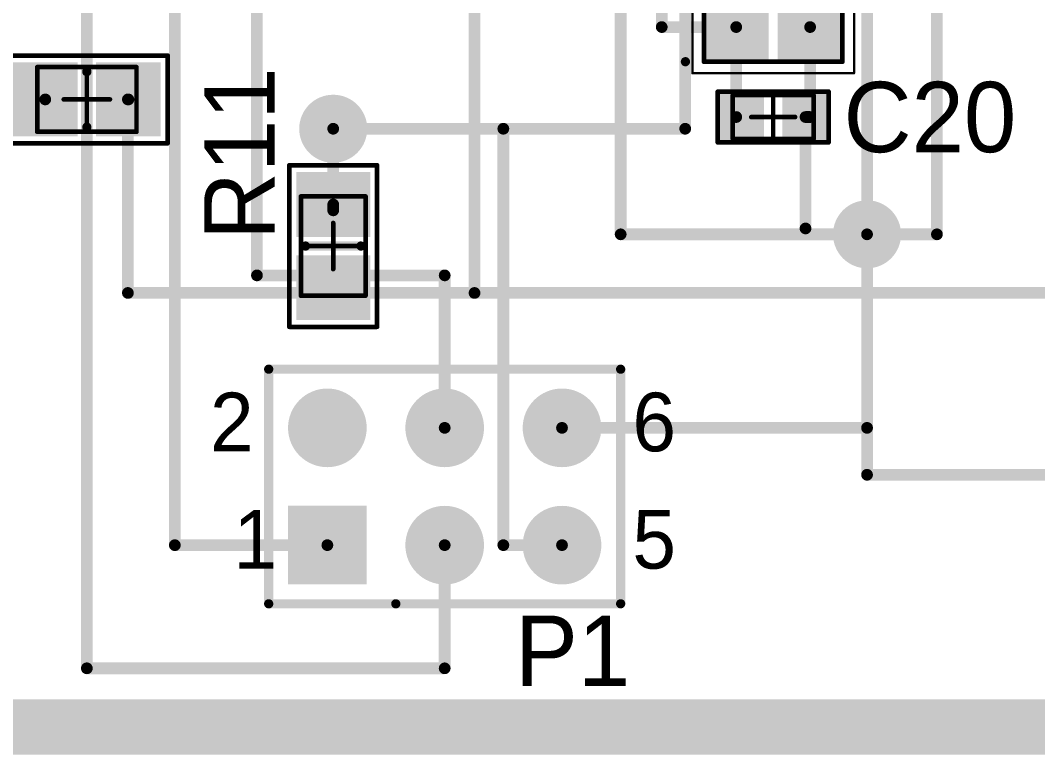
# Model space of a CAD drawing. Header units: millimetres. Extents: x 0.98 to 3.28, y 0.99 to 3.18.
# Drawn here: x 1.413 to 2.28, y 0.991 to 1.617 of the extents above; entities that cross this region are included whole.
import ezdxf

# ---------------------------------------------------------------- set-up
doc = ezdxf.new("R2010")
doc.units = ezdxf.units.MM
doc.header["$MEASUREMENT"] = 0
for name, color, linetype in [('BottomLayer', 5, 'Continuous'), ('BottomSolder', 6, 'Continuous'), ('Mechanical1', 6, 'Continuous'), ('Mechanical13', 56, 'Continuous'), ('Mechanical15', 56, 'Continuous'), ('MultiLayer', 9, 'Continuous'), ('PadHoleLayer', 156, 'Continuous'), ('TopLayer', 1, 'Continuous'), ('TopOverlay', 2, 'Continuous'), ('TopPaste', 8, 'Continuous'), ('TopSolder', 216, 'Continuous'), ('ViaHoleLayer', 16, 'Continuous')]:
    doc.layers.add(name, color=color, linetype=linetype)

# ---------------------------------------------------------------- blocks, each defined once
blk = doc.blocks.new('DFN220P355X80_4N_1')
at = {"layer": 'Mechanical13', "const_width": 0.00394}
for points in [[(-0.07283, 0.05906), (-0.07283, -0.05906)], [(-0.07283, 0.05906), (0.07283, 0.05906)], [(0.07283, 0.05906), (0.07283, -0.05906)], [(-0.07283, -0.05906), (0.07283, -0.05906)]]:
    blk.add_lwpolyline(points, dxfattribs=at)
at = {"layer": 'Mechanical13', "const_width": 0.00197}
for points in [[(-0.07382, 0.05906, 1), (-0.07185, 0.05906, 1)], [(-0.07382, 0.05906, 1), (-0.07185, 0.05906, 1)], [(0.07185, 0.05906, 1), (0.07382, 0.05906, 1)], [(0.07185, 0.05906, 1), (0.07382, 0.05906, 1)], [(-0.07382, -0.05906, 1), (-0.07185, -0.05906, 1)], [(-0.07382, -0.05906, 1), (-0.07185, -0.05906, 1)], [(0.07185, -0.05906, 1), (0.07382, -0.05906, 1)], [(0.07185, -0.05906, 1), (0.07382, -0.05906, 1)]]:
    blk.add_lwpolyline(points, format="xyb", close=True, dxfattribs=at)
at = {"layer": 'Mechanical15'}
for points, const_width in [([(-0.08268, 0.0689), (-0.08268, -0.0689)], 0.00197), ([(-0.08268, 0.0689), (0.08268, 0.0689)], 0.00197), ([(0.08268, 0.0689), (0.08268, -0.0689)], 0.00197), ([(0, 0.01969), (0, -0.01969)], 0.00394), ([(-0.01969, 0), (0.01969, 0)], 0.00394), ([(-0.08268, -0.0689), (0.08268, -0.0689)], 0.00197)]:
    blk.add_lwpolyline(points, dxfattribs=dict(at, const_width=const_width))
for points, const_width in [([(-0.08317, 0.0689, 1), (-0.08218, 0.0689, 1)], 0.000984), ([(-0.08317, 0.0689, 1), (-0.08218, 0.0689, 1)], 0.000984), ([(0.08219, 0.0689, 1), (0.08317, 0.0689, 1)], 0.000984), ([(0.08219, 0.0689, 1), (0.08317, 0.0689, 1)], 0.000984), ([(-0.00098, 0.01969, 1), (0.00098, 0.01969, 1)], 0.00197), ([(-0.02067, 0, 1), (-0.0187, 0, 1)], 0.00197), ([(0.0187, 0, 1), (0.02067, 0, 1)], 0.00197), ([(-0.00098, -0.01969, 1), (0.00098, -0.01969, 1)], 0.00197), ([(-0.08317, -0.0689, 1), (-0.08218, -0.0689, 1)], 0.000984), ([(-0.08317, -0.0689, 1), (-0.08218, -0.0689, 1)], 0.000984), ([(0.08219, -0.0689, 1), (0.08317, -0.0689, 1)], 0.000984), ([(0.08219, -0.0689, 1), (0.08317, -0.0689, 1)], 0.000984)]:
    blk.add_lwpolyline(points, format="xyb", close=True, dxfattribs=dict(at, const_width=const_width))
at = {"layer": 'TopLayer'}
for points in [[(-0.01575, 0.00787), (-0.01575, 0.05512), (-0.07087, 0.00787), (-0.07087, 0.05512)], [(0.07087, 0.00787), (0.07087, 0.05512), (0.01575, 0.00787), (0.01575, 0.05512)], [(-0.01575, -0.05512), (-0.01575, -0.00787), (-0.07087, -0.05512), (-0.07087, -0.00787)], [(0.07087, -0.05512), (0.07087, -0.00787), (0.01575, -0.05512), (0.01575, -0.00787)]]:
    blk.add_solid(points, dxfattribs=at)
at = {"layer": 'TopOverlay'}
for points, const_width in [([(-0.07087, 0.0748, 1), (-0.0748, 0.0748, 1)], 0.00394), ([(-0.07579, 0.0748, 1), (-0.07382, 0.0748, 1)], 0.00197), ([(-0.07185, 0.0748, 1), (-0.06988, 0.0748, 1)], 0.00197)]:
    blk.add_lwpolyline(points, format="xyb", close=True, dxfattribs=dict(at, const_width=const_width))
at = {"layer": 'TopPaste'}
for points in [[(-0.01575, 0.00787), (-0.01575, 0.05512), (-0.07087, 0.00787), (-0.07087, 0.05512)], [(0.07087, 0.00787), (0.07087, 0.05512), (0.01575, 0.00787), (0.01575, 0.05512)], [(-0.01575, -0.05512), (-0.01575, -0.00787), (-0.07087, -0.05512), (-0.07087, -0.00787)], [(0.07087, -0.05512), (0.07087, -0.00787), (0.01575, -0.05512), (0.01575, -0.00787)]]:
    blk.add_solid(points, dxfattribs=at)
at = {"layer": 'TopSolder'}
for points in [[(-0.01175, 0.00387), (-0.01175, 0.05912), (-0.07487, 0.00387), (-0.07487, 0.05912)], [(0.07487, 0.00387), (0.07487, 0.05912), (0.01175, 0.00387), (0.01175, 0.05912)], [(-0.01175, -0.05912), (-0.01175, -0.00387), (-0.07487, -0.05912), (-0.07487, -0.00387)], [(0.07487, -0.05912), (0.07487, -0.00387), (0.01175, -0.05912), (0.01175, -0.00387)]]:
    blk.add_solid(points, dxfattribs=at)
blk = doc.blocks.new('1608_0603__21')
at = {"layer": 'Mechanical13', "const_width": 0.00394}
for points in [[(-0.03445, 0.0187), (-0.03445, -0.0187)], [(0.03445, 0.0187), (-0.03445, 0.0187)], [(0.03445, 0.0187), (0.03445, -0.0187)], [(0.03445, -0.0187), (-0.03445, -0.0187)]]:
    blk.add_lwpolyline(points, dxfattribs=at)
at = {"layer": 'Mechanical13', "const_width": 0.00197}
for points in [[(-0.03543, 0.0187, 1), (-0.03346, 0.0187, 1)], [(-0.03543, 0.0187, 1), (-0.03346, 0.0187, 1)], [(0.03346, 0.0187, 1), (0.03543, 0.0187, 1)], [(0.03346, 0.0187, 1), (0.03543, 0.0187, 1)], [(-0.03543, -0.0187, 1), (-0.03346, -0.0187, 1)], [(-0.03543, -0.0187, 1), (-0.03346, -0.0187, 1)], [(0.03346, -0.0187, 1), (0.03543, -0.0187, 1)], [(0.03346, -0.0187, 1), (0.03543, -0.0187, 1)]]:
    blk.add_lwpolyline(points, format="xyb", close=True, dxfattribs=at)
at = {"layer": 'Mechanical15', "const_width": 0.00394}
for points in [[(-0.04724, 0.02165), (-0.04724, -0.02165)], [(0.04724, 0.02165), (-0.04724, 0.02165)], [(0, 0.0187), (0, -0.0187)], [(0.04724, 0.02165), (0.04724, -0.02165)], [(0.0187, 0), (-0.0187, 0)], [(0.04724, -0.02165), (-0.04724, -0.02165)]]:
    blk.add_lwpolyline(points, dxfattribs=at)
at = {"layer": 'Mechanical15', "const_width": 0.00197}
for points in [[(-0.04823, 0.02165, 1), (-0.04626, 0.02165, 1)], [(-0.04823, 0.02165, 1), (-0.04626, 0.02165, 1)], [(-0.00098, 0.0187, 1), (0.00098, 0.0187, 1)], [(0.04626, 0.02165, 1), (0.04823, 0.02165, 1)], [(0.04626, 0.02165, 1), (0.04823, 0.02165, 1)], [(-0.01968, 0, 1), (-0.01772, 0, 1)], [(0.01772, 0, 1), (0.01969, 0, 1)], [(-0.00098, -0.0187, 1), (0.00098, -0.0187, 1)], [(-0.04823, -0.02165, 1), (-0.04626, -0.02165, 1)], [(-0.04823, -0.02165, 1), (-0.04626, -0.02165, 1)], [(0.04626, -0.02165, 1), (0.04823, -0.02165, 1)], [(0.04626, -0.02165, 1), (0.04823, -0.02165, 1)]]:
    blk.add_lwpolyline(points, format="xyb", close=True, dxfattribs=at)
at = {"layer": 'TopLayer'}
for points in [[(-0.01181, -0.01772), (-0.01181, 0.01772), (-0.04331, -0.01772), (-0.04331, 0.01772)], [(0.04331, -0.01772), (0.04331, 0.01772), (0.01181, -0.01772), (0.01181, 0.01772)]]:
    blk.add_solid(points, dxfattribs=at)
at = {"layer": 'TopPaste'}
for points in [[(-0.01181, -0.01772), (-0.01181, 0.01772), (-0.04331, -0.01772), (-0.04331, 0.01772)], [(0.04331, -0.01772), (0.04331, 0.01772), (0.01181, -0.01772), (0.01181, 0.01772)]]:
    blk.add_solid(points, dxfattribs=at)
at = {"layer": 'TopSolder'}
for points in [[(-0.00781, -0.02172), (-0.00781, 0.02172), (-0.04731, -0.02172), (-0.04731, 0.02172)], [(0.04731, -0.02172), (0.04731, 0.02172), (0.00781, -0.02172), (0.00781, 0.02172)]]:
    blk.add_solid(points, dxfattribs=at)
blk = doc.blocks.new('HDR2X3_26')
at = {"layer": 'BottomLayer', "const_width": 0.02953}
for points in [[(-0.01476, 0.1, 1), (0.01476, 0.1, 1)], [(0.08524, 0.1, 1), (0.11476, 0.1, 1)], [(0.18524, 0.1, 1), (0.21476, 0.1, 1)], [(0.08524, 0, 1), (0.11476, 0, 1)], [(0.18524, 0, 1), (0.21476, 0, 1)]]:
    blk.add_lwpolyline(points, format="xyb", close=True, dxfattribs=at)
at = {"layer": 'BottomLayer'}
blk.add_solid([(-0.02953, -0.02953), (0.02953, -0.02953), (-0.02953, 0.02953), (0.02953, 0.02953)], dxfattribs=at)
at = {"layer": 'BottomSolder', "const_width": 0.03353}
for points in [[(-0.01676, 0.1, 1), (0.01676, 0.1, 1)], [(0.08324, 0.1, 1), (0.11676, 0.1, 1)], [(0.18324, 0.1, 1), (0.21676, 0.1, 1)], [(0.08324, 0, 1), (0.11676, 0, 1)], [(0.18324, 0, 1), (0.21676, 0, 1)]]:
    blk.add_lwpolyline(points, format="xyb", close=True, dxfattribs=at)
at = {"layer": 'BottomSolder'}
blk.add_solid([(-0.03353, -0.03353), (0.03353, -0.03353), (-0.03353, 0.03353), (0.03353, 0.03353)], dxfattribs=at)
at = {"layer": 'MultiLayer', "const_width": 0.02953}
for points in [[(-0.01476, 0.1, 1), (0.01476, 0.1, 1)], [(0.08524, 0.1, 1), (0.11476, 0.1, 1)], [(0.18524, 0.1, 1), (0.21476, 0.1, 1)], [(0.08524, 0, 1), (0.11476, 0, 1)], [(0.18524, 0, 1), (0.21476, 0, 1)]]:
    blk.add_lwpolyline(points, format="xyb", close=True, dxfattribs=at)
at = {"layer": 'MultiLayer'}
blk.add_solid([(-0.02953, -0.02953), (0.02953, -0.02953), (-0.02953, 0.02953), (0.02953, 0.02953)], dxfattribs=at)
at = {"layer": 'PadHoleLayer', "const_width": 0.01772}
for points in [[(-0.00886, 0.1, 1), (0.00886, 0.1, 1)], [(0.09114, 0.1, 1), (0.10886, 0.1, 1)], [(0.19114, 0.1, 1), (0.20886, 0.1, 1)], [(-0.00886, 0, 1), (0.00886, 0, 1)], [(0.09114, 0, 1), (0.10886, 0, 1)], [(0.19114, 0, 1), (0.20886, 0, 1)]]:
    blk.add_lwpolyline(points, format="xyb", close=True, dxfattribs=at)
at = {"layer": 'TopLayer', "const_width": 0.02953}
for points in [[(-0.01476, 0.1, 1), (0.01476, 0.1, 1)], [(0.08524, 0.1, 1), (0.11476, 0.1, 1)], [(0.18524, 0.1, 1), (0.21476, 0.1, 1)], [(0.08524, 0, 1), (0.11476, 0, 1)], [(0.18524, 0, 1), (0.21476, 0, 1)]]:
    blk.add_lwpolyline(points, format="xyb", close=True, dxfattribs=at)
at = {"layer": 'TopLayer'}
blk.add_solid([(-0.02953, -0.02953), (0.02953, -0.02953), (-0.02953, 0.02953), (0.02953, 0.02953)], dxfattribs=at)
at = {"layer": 'TopOverlay', "const_width": 0.00787}
for points in [[(-0.05, -0.05), (-0.05, 0.15)], [(-0.05, 0.15), (0.25, 0.15)], [(0.25, -0.05), (0.25, 0.15)], [(-0.05, -0.05), (0.25, -0.05)], [(0.05833, -0.05), (0.25, -0.05)]]:
    blk.add_lwpolyline(points, dxfattribs=at)
at = {"layer": 'TopOverlay', "const_width": 0.00394}
for points in [[(-0.05197, 0.15, 1), (-0.04803, 0.15, 1)], [(-0.05197, 0.15, 1), (-0.04803, 0.15, 1)], [(0.24803, 0.15, 1), (0.25197, 0.15, 1)], [(0.24803, 0.15, 1), (0.25197, 0.15, 1)], [(-0.05197, -0.05, 1), (-0.04803, -0.05, 1)], [(-0.05197, -0.05, 1), (-0.04803, -0.05, 1)], [(0.05637, -0.05, 1), (0.0603, -0.05, 1)], [(0.24803, -0.05, 1), (0.25197, -0.05, 1)], [(0.24803, -0.05, 1), (0.25197, -0.05, 1)], [(0.24803, -0.05, 1), (0.25197, -0.05, 1)]]:
    blk.add_lwpolyline(points, format="xyb", close=True, dxfattribs=at)
at = {"layer": 'TopSolder', "const_width": 0.03353}
for points in [[(-0.01676, 0.1, 1), (0.01676, 0.1, 1)], [(0.08324, 0.1, 1), (0.11676, 0.1, 1)], [(0.18324, 0.1, 1), (0.21676, 0.1, 1)], [(0.08324, 0, 1), (0.11676, 0, 1)], [(0.18324, 0, 1), (0.21676, 0, 1)]]:
    blk.add_lwpolyline(points, format="xyb", close=True, dxfattribs=at)
at = {"layer": 'TopSolder'}
blk.add_solid([(-0.03353, -0.03353), (0.03353, -0.03353), (-0.03353, 0.03353), (0.03353, 0.03353)], dxfattribs=at)
at = {"layer": 'TopOverlay'}
for s, p in [('2', (-0.1, 0.08)), ('6', (0.26, 0.08)), ('1', (-0.08, -0.02)), ('5', (0.26, -0.02))]:
    blk.add_text(s, height=0.05, dxfattribs=at).set_placement(p)
blk = doc.blocks.new('6_0805_N_39')
at = {"layer": 'Mechanical13', "const_width": 0.00394}
for points in [[(-0.04232, -0.02756), (-0.04232, 0.02756)], [(-0.04232, 0.02756), (0.04232, 0.02756)], [(0.04232, -0.02756), (0.04232, 0.02756)], [(-0.04232, -0.02756), (0.04232, -0.02756)]]:
    blk.add_lwpolyline(points, dxfattribs=at)
at = {"layer": 'Mechanical13', "const_width": 0.00197}
for points in [[(-0.04331, 0.02756, 1), (-0.04134, 0.02756, 1)], [(-0.04331, 0.02756, 1), (-0.04134, 0.02756, 1)], [(0.04134, 0.02756, 1), (0.04331, 0.02756, 1)], [(0.04134, 0.02756, 1), (0.04331, 0.02756, 1)], [(-0.04331, -0.02756, 1), (-0.04134, -0.02756, 1)], [(-0.04331, -0.02756, 1), (-0.04134, -0.02756, 1)], [(0.04134, -0.02756, 1), (0.04331, -0.02756, 1)], [(0.04134, -0.02756, 1), (0.04331, -0.02756, 1)]]:
    blk.add_lwpolyline(points, format="xyb", close=True, dxfattribs=at)
at = {"layer": 'Mechanical15', "const_width": 0.00394}
for points in [[(-0.0689, -0.0374), (-0.0689, 0.0374)], [(-0.0689, 0.0374), (0.0689, 0.0374)], [(0.0689, -0.0374), (0.0689, 0.0374)], [(0, -0.01969), (0, 0.01969)], [(-0.01969, 0), (0.01969, 0)], [(-0.0689, -0.0374), (0.0689, -0.0374)]]:
    blk.add_lwpolyline(points, dxfattribs=at)
at = {"layer": 'Mechanical15', "const_width": 0.00197}
for points in [[(-0.06988, 0.0374, 1), (-0.06791, 0.0374, 1)], [(-0.06988, 0.0374, 1), (-0.06791, 0.0374, 1)], [(0.06791, 0.0374, 1), (0.06988, 0.0374, 1)], [(0.06791, 0.0374, 1), (0.06988, 0.0374, 1)], [(-0.00098, 0.01969, 1), (0.00098, 0.01969, 1)], [(-0.02067, 0, 1), (-0.0187, 0, 1)], [(0.0187, 0, 1), (0.02067, 0, 1)], [(-0.00098, -0.01969, 1), (0.00098, -0.01969, 1)], [(-0.06988, -0.0374, 1), (-0.06791, -0.0374, 1)], [(-0.06988, -0.0374, 1), (-0.06791, -0.0374, 1)], [(0.06791, -0.0374, 1), (0.06988, -0.0374, 1)], [(0.06791, -0.0374, 1), (0.06988, -0.0374, 1)]]:
    blk.add_lwpolyline(points, format="xyb", close=True, dxfattribs=at)
at = {"layer": 'TopLayer'}
for points in [[(-0.01181, -0.02756), (-0.01181, 0.02756), (-0.05906, -0.02756), (-0.05906, 0.02756)], [(0.05906, -0.02756), (0.05906, 0.02756), (0.01181, -0.02756), (0.01181, 0.02756)]]:
    blk.add_solid(points, dxfattribs=at)
at = {"layer": 'TopOverlay', "const_width": 0.00787}
blk.add_lwpolyline([(0, -0.02362), (0, 0.02362)], dxfattribs=at)
at = {"layer": 'TopOverlay', "const_width": 0.00394}
for points in [[(-0.00197, 0.02362, 1), (0.00197, 0.02362, 1)], [(-0.00197, -0.02362, 1), (0.00197, -0.02362, 1)]]:
    blk.add_lwpolyline(points, format="xyb", close=True, dxfattribs=at)
at = {"layer": 'TopPaste'}
for points in [[(-0.01181, -0.02756), (-0.01181, 0.02756), (-0.05906, -0.02756), (-0.05906, 0.02756)], [(0.05906, -0.02756), (0.05906, 0.02756), (0.01181, -0.02756), (0.01181, 0.02756)]]:
    blk.add_solid(points, dxfattribs=at)
at = {"layer": 'TopSolder'}
for points in [[(-0.00781, -0.03156), (-0.00781, 0.03156), (-0.06305, -0.03156), (-0.06305, 0.03156)], [(0.06306, -0.03156), (0.06306, 0.03156), (0.00781, -0.03156), (0.00781, 0.03156)]]:
    blk.add_solid(points, dxfattribs=at)
blk = doc.blocks.new('6_0805_N_40')
at = {"layer": 'Mechanical13', "const_width": 0.00394}
for points in [[(-0.04232, -0.02756), (-0.04232, 0.02756)], [(0.04232, 0.02756), (-0.04232, 0.02756)], [(0.04232, -0.02756), (0.04232, 0.02756)], [(0.04232, -0.02756), (-0.04232, -0.02756)]]:
    blk.add_lwpolyline(points, dxfattribs=at)
at = {"layer": 'Mechanical13', "const_width": 0.00197}
for points in [[(-0.04331, 0.02756, 1), (-0.04134, 0.02756, 1)], [(-0.04331, 0.02756, 1), (-0.04134, 0.02756, 1)], [(0.04134, 0.02756, 1), (0.04331, 0.02756, 1)], [(0.04134, 0.02756, 1), (0.04331, 0.02756, 1)], [(-0.04331, -0.02756, 1), (-0.04134, -0.02756, 1)], [(-0.04331, -0.02756, 1), (-0.04134, -0.02756, 1)], [(0.04134, -0.02756, 1), (0.04331, -0.02756, 1)], [(0.04134, -0.02756, 1), (0.04331, -0.02756, 1)]]:
    blk.add_lwpolyline(points, format="xyb", close=True, dxfattribs=at)
at = {"layer": 'Mechanical15', "const_width": 0.00394}
for points in [[(-0.0689, -0.0374), (-0.0689, 0.0374)], [(0.0689, 0.0374), (-0.0689, 0.0374)], [(0.0689, -0.0374), (0.0689, 0.0374)], [(0, -0.01969), (0, 0.01969)], [(0.01969, 0), (-0.01969, 0)], [(0.0689, -0.0374), (-0.0689, -0.0374)]]:
    blk.add_lwpolyline(points, dxfattribs=at)
at = {"layer": 'Mechanical15', "const_width": 0.00197}
for points in [[(-0.06988, 0.0374, 1), (-0.06791, 0.0374, 1)], [(-0.06988, 0.0374, 1), (-0.06791, 0.0374, 1)], [(0.06791, 0.0374, 1), (0.06988, 0.0374, 1)], [(0.06791, 0.0374, 1), (0.06988, 0.0374, 1)], [(-0.00098, 0.01969, 1), (0.00098, 0.01969, 1)], [(-0.02067, 0, 1), (-0.0187, 0, 1)], [(0.0187, 0, 1), (0.02067, 0, 1)], [(-0.00098, -0.01969, 1), (0.00098, -0.01969, 1)], [(-0.06988, -0.0374, 1), (-0.06791, -0.0374, 1)], [(-0.06988, -0.0374, 1), (-0.06791, -0.0374, 1)], [(0.06791, -0.0374, 1), (0.06988, -0.0374, 1)], [(0.06791, -0.0374, 1), (0.06988, -0.0374, 1)]]:
    blk.add_lwpolyline(points, format="xyb", close=True, dxfattribs=at)
at = {"layer": 'TopLayer'}
for points in [[(-0.01181, -0.02756), (-0.01181, 0.02756), (-0.05906, -0.02756), (-0.05906, 0.02756)], [(0.05906, -0.02756), (0.05906, 0.02756), (0.01181, -0.02756), (0.01181, 0.02756)]]:
    blk.add_solid(points, dxfattribs=at)
at = {"layer": 'TopOverlay', "const_width": 0.00787}
blk.add_lwpolyline([(0, -0.02362), (0, 0.02362)], dxfattribs=at)
at = {"layer": 'TopOverlay', "const_width": 0.00394}
for points in [[(-0.00197, 0.02362, 1), (0.00197, 0.02362, 1)], [(-0.00197, -0.02362, 1), (0.00197, -0.02362, 1)]]:
    blk.add_lwpolyline(points, format="xyb", close=True, dxfattribs=at)
at = {"layer": 'TopPaste'}
for points in [[(-0.01181, -0.02756), (-0.01181, 0.02756), (-0.05906, -0.02756), (-0.05906, 0.02756)], [(0.05906, -0.02756), (0.05906, 0.02756), (0.01181, -0.02756), (0.01181, 0.02756)]]:
    blk.add_solid(points, dxfattribs=at)
at = {"layer": 'TopSolder'}
for points in [[(-0.00781, -0.03156), (-0.00781, 0.03156), (-0.06305, -0.03156), (-0.06305, 0.03156)], [(0.06306, -0.03156), (0.06306, 0.03156), (0.00781, -0.03156), (0.00781, 0.03156)]]:
    blk.add_solid(points, dxfattribs=at)

msp = doc.modelspace()

# ---------------------------------------------------------------- linework, layer by layer
at = {"layer": 'BottomLayer', "const_width": 0.01}
for points in [[(2.135, 1.43413), (2.135, 2.06413)], [(1.98, 1.52413), (1.98, 1.95913)], [(1.545, 1.16913), (1.545, 1.95413)], [(1.47, 1.06413), (1.47, 1.89413)], [(1.615, 1.39913), (1.615, 1.84413)], [(1.68, 1.52413), (1.825, 1.52413)], [(1.825, 1.52413), (1.98, 1.52413)], [(1.825, 1.16913), (1.825, 1.52413)], [(2.135, 1.26913), (2.135, 1.43413)], [(1.615, 1.39913), (1.775, 1.39913)], [(1.775, 1.26913), (1.775, 1.39913)], [(1.875, 1.26913), (2.135, 1.26913)], [(2.135, 1.22913), (2.135, 1.26913)], [(2.135, 1.22913), (3.1, 1.22913)], [(1.545, 1.16913), (1.675, 1.16913)], [(1.775, 1.06413), (1.775, 1.16913)], [(1.825, 1.16913), (1.875, 1.16913)], [(1.47, 1.06413), (1.775, 1.06413)]]:
    msp.add_lwpolyline(points, dxfattribs=at)
at = {"layer": 'BottomLayer'}
for points, const_width in [([(1.6675, 1.52413, 1), (1.6925, 1.52413, 1)], 0.025), ([(1.6775, 1.52413, 1), (1.6825, 1.52413, 1)], 0.005), ([(1.8225, 1.52413, 1), (1.8275, 1.52413, 1)], 0.005), ([(1.8225, 1.52413, 1), (1.8275, 1.52413, 1)], 0.005), ([(1.8225, 1.52413, 1), (1.8275, 1.52413, 1)], 0.005), ([(1.9775, 1.52413, 1), (1.9825, 1.52413, 1)], 0.005), ([(1.9775, 1.52413, 1), (1.9825, 1.52413, 1)], 0.005), ([(2.1225, 1.43413, 1), (2.1475, 1.43413, 1)], 0.025), ([(2.1325, 1.43413, 1), (2.1375, 1.43413, 1)], 0.005), ([(2.1325, 1.43413, 1), (2.1375, 1.43413, 1)], 0.005), ([(1.6125, 1.39913, 1), (1.6175, 1.39913, 1)], 0.005), ([(1.6125, 1.39913, 1), (1.6175, 1.39913, 1)], 0.005), ([(1.7725, 1.39913, 1), (1.7775, 1.39913, 1)], 0.005), ([(1.7725, 1.39913, 1), (1.7775, 1.39913, 1)], 0.005), ([(1.7725, 1.26913, 1), (1.7775, 1.26913, 1)], 0.005), ([(1.8725, 1.26913, 1), (1.8775, 1.26913, 1)], 0.005), ([(2.1325, 1.26913, 1), (2.1375, 1.26913, 1)], 0.005), ([(2.1325, 1.26913, 1), (2.1375, 1.26913, 1)], 0.005), ([(2.1325, 1.26913, 1), (2.1375, 1.26913, 1)], 0.005), ([(2.1325, 1.22913, 1), (2.1375, 1.22913, 1)], 0.005), ([(2.1325, 1.22913, 1), (2.1375, 1.22913, 1)], 0.005), ([(1.5425, 1.16913, 1), (1.5475, 1.16913, 1)], 0.005), ([(1.5425, 1.16913, 1), (1.5475, 1.16913, 1)], 0.005), ([(1.6725, 1.16913, 1), (1.6775, 1.16913, 1)], 0.005), ([(1.7725, 1.16913, 1), (1.7775, 1.16913, 1)], 0.005), ([(1.8225, 1.16913, 1), (1.8275, 1.16913, 1)], 0.005), ([(1.8225, 1.16913, 1), (1.8275, 1.16913, 1)], 0.005), ([(1.8725, 1.16913, 1), (1.8775, 1.16913, 1)], 0.005), ([(1.4675, 1.06413, 1), (1.4725, 1.06413, 1)], 0.005), ([(1.4675, 1.06413, 1), (1.4725, 1.06413, 1)], 0.005), ([(1.7725, 1.06413, 1), (1.7775, 1.06413, 1)], 0.005), ([(1.7725, 1.06413, 1), (1.7775, 1.06413, 1)], 0.005)]:
    msp.add_lwpolyline(points, format="xyb", close=True, dxfattribs=dict(at, const_width=const_width))
at = {"layer": 'BottomSolder', "const_width": 0.029}
for points in [[(1.6655, 1.52413, 1), (1.6945, 1.52413, 1)], [(2.1205, 1.43413, 1), (2.1495, 1.43413, 1)]]:
    msp.add_lwpolyline(points, format="xyb", close=True, dxfattribs=at)
at = {"layer": 'Mechanical1', "const_width": 0.04724}
msp.add_lwpolyline([(1, 1.01413), (3.26, 1.01413)], dxfattribs=at)
at = {"layer": 'MultiLayer', "const_width": 0.025}
for points in [[(1.6675, 1.52413, 1), (1.6925, 1.52413, 1)], [(2.1225, 1.43413, 1), (2.1475, 1.43413, 1)]]:
    msp.add_lwpolyline(points, format="xyb", close=True, dxfattribs=at)
at = {"layer": 'TopLayer', "const_width": 0.01}
for points in [[(1.925, 1.43413), (1.925, 1.87413)], [(1.96, 1.61083), (1.96, 1.85913)], [(2.19457, 1.43413), (2.19457, 1.83913)], [(2.0235, 1.69744), (2.0865, 1.61083)], [(1.80043, 1.38413), (1.80043, 1.66913)], [(1.96, 1.61083), (2.0235, 1.61083)], [(2.0235, 1.53413), (2.0235, 1.61083)], [(2.0865, 1.53413), (2.0865, 1.61083)], [(1.365, 1.54913), (1.43457, 1.54913)], [(1.505, 1.38413), (1.505, 1.54913)], [(1.505, 1.54913), (1.50543, 1.54913)], [(2.08256, 1.43913), (2.08256, 1.53413)], [(2.08256, 1.53413), (2.0865, 1.53413)], [(1.68, 1.45957), (1.68, 1.52413)], [(1.68, 1.45457), (1.68, 1.45957)], [(1.925, 1.43413), (2.135, 1.43413)], [(2.135, 1.43413), (2.19457, 1.43413)], [(1.505, 1.38413), (1.80043, 1.38413)], [(1.80043, 1.38413), (2.34, 1.38413)], [(1, 1.01413), (3.26, 1.01413)]]:
    msp.add_lwpolyline(points, dxfattribs=at)
at = {"layer": 'TopLayer'}
for points, const_width in [([(1.9575, 1.61083, 1), (1.9625, 1.61083, 1)], 0.005), ([(1.9575, 1.61083, 1), (1.9625, 1.61083, 1)], 0.005), ([(2.021, 1.61083, 1), (2.026, 1.61083, 1)], 0.005), ([(2.021, 1.61083, 1), (2.026, 1.61083, 1)], 0.005), ([(2.084, 1.61083, 1), (2.089, 1.61083, 1)], 0.005), ([(2.084, 1.61083, 1), (2.089, 1.61083, 1)], 0.005), ([(1.43207, 1.54913, 1), (1.43707, 1.54913, 1)], 0.005), ([(1.5025, 1.54913, 1), (1.5075, 1.54913, 1)], 0.005), ([(1.5025, 1.54913, 1), (1.5075, 1.54913, 1)], 0.005), ([(1.50293, 1.54913, 1), (1.50793, 1.54913, 1)], 0.005), ([(1.6675, 1.52413, 1), (1.6925, 1.52413, 1)], 0.025), ([(2.021, 1.53413, 1), (2.026, 1.53413, 1)], 0.005), ([(2.08006, 1.53413, 1), (2.08506, 1.53413, 1)], 0.005), ([(2.08006, 1.53413, 1), (2.08506, 1.53413, 1)], 0.005), ([(2.084, 1.53413, 1), (2.089, 1.53413, 1)], 0.005), ([(2.084, 1.53413, 1), (2.089, 1.53413, 1)], 0.005), ([(1.6775, 1.52413, 1), (1.6825, 1.52413, 1)], 0.005), ([(1.6775, 1.45957, 1), (1.6825, 1.45957, 1)], 0.005), ([(1.6775, 1.45957, 1), (1.6825, 1.45957, 1)], 0.005), ([(1.6775, 1.45457, 1), (1.6825, 1.45457, 1)], 0.005), ([(2.1225, 1.43413, 1), (2.1475, 1.43413, 1)], 0.025), ([(2.08006, 1.43913, 1), (2.08506, 1.43913, 1)], 0.005), ([(1.9225, 1.43413, 1), (1.9275, 1.43413, 1)], 0.005), ([(1.9225, 1.43413, 1), (1.9275, 1.43413, 1)], 0.005), ([(2.1325, 1.43413, 1), (2.1375, 1.43413, 1)], 0.005), ([(2.1325, 1.43413, 1), (2.1375, 1.43413, 1)], 0.005), ([(2.19207, 1.43413, 1), (2.19707, 1.43413, 1)], 0.005), ([(2.19207, 1.43413, 1), (2.19707, 1.43413, 1)], 0.005), ([(1.5025, 1.38413, 1), (1.5075, 1.38413, 1)], 0.005), ([(1.5025, 1.38413, 1), (1.5075, 1.38413, 1)], 0.005), ([(1.79793, 1.38413, 1), (1.80293, 1.38413, 1)], 0.005), ([(1.79793, 1.38413, 1), (1.80293, 1.38413, 1)], 0.005), ([(1.79793, 1.38413, 1), (1.80293, 1.38413, 1)], 0.005)]:
    msp.add_lwpolyline(points, format="xyb", close=True, dxfattribs=dict(at, const_width=const_width))
at = {"layer": 'TopSolder', "const_width": 0.029}
for points in [[(1.6655, 1.52413, 1), (1.6945, 1.52413, 1)], [(2.1205, 1.43413, 1), (2.1495, 1.43413, 1)]]:
    msp.add_lwpolyline(points, format="xyb", close=True, dxfattribs=at)
at = {"layer": 'ViaHoleLayer', "const_width": 0.014}
for points in [[(1.673, 1.52413, 1), (1.687, 1.52413, 1)], [(2.128, 1.43413, 1), (2.142, 1.43413, 1)]]:
    msp.add_lwpolyline(points, format="xyb", close=True, dxfattribs=at)

# ---------------------------------------------------------------- block references
for name, p, rotation in [('DFN220P355X80_4N_1', (2.055, 1.65413), 90), ('6_0805_N_39', (1.47, 1.54913), 360), ('1608_0603__21', (2.055, 1.53413), 180), ('6_0805_N_40', (1.68, 1.42413), 270), ('HDR2X3_26', (1.675, 1.16913), 360)]:
    msp.add_blockref(name, p, dxfattribs=dict(rotation=rotation))

# ---------------------------------------------------------------- texts
at = {"layer": 'TopOverlay'}
msp.add_text('R11', height=0.06, rotation=90, dxfattribs=at).set_placement((1.63, 1.42913))
for s, p in [('C20', (2.115, 1.50413)), ('P1', (1.835, 1.04913))]:
    msp.add_text(s, height=0.06, dxfattribs=at).set_placement(p)

doc.saveas('drawing.dxf')
